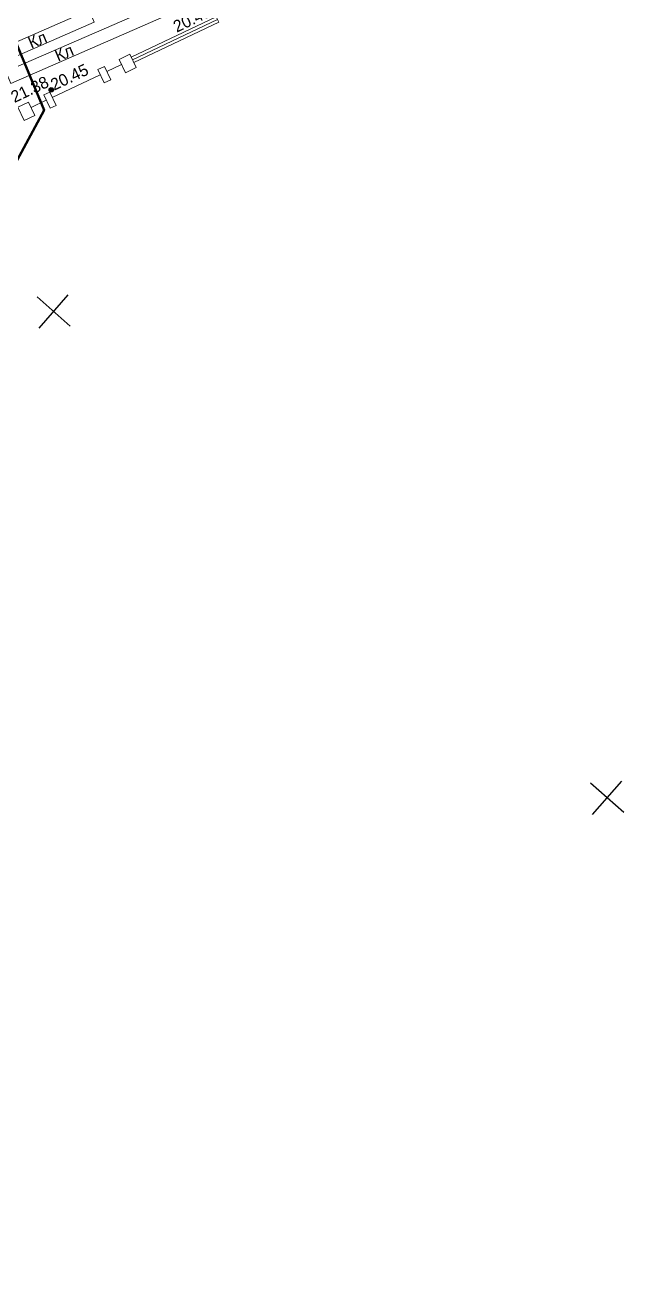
# Model space of a CAD drawing. Header units: millimetres. Extents: x -2893842 to -949497, y -1203244 to 262218.
# Drawn here: x -1926468 to -1885849, y -781114 to -695531 of the extents above; entities that cross this region are included whole.
import ezdxf

# ---------------------------------------------------------------- set-up
doc = ezdxf.new("R2010")
doc.units = ezdxf.units.MM
doc.layers.get('0').update_dxf_attribs({"lineweight": 5})
for name, color, linetype in [('!!!_ Размеры', 7, 'Continuous'), ('02_сетка', 253, 'Continuous'), ('06_Инженерно-технические сооружения', 253, 'Continuous'), ('14_Ограждения', 253, 'Continuous'), ('61_Отметки высоты поверхности', 253, 'Continuous'), ('65_Границы', 253, 'Continuous')]:
    doc.layers.add(name, color=color, linetype=linetype)
doc.styles.add('LIKE17', font='d431.shx')
doc.styles.add('LIKE36', font='pragmai.shx')
doc.linetypes.add('g5_472', pattern='A,0,-4,[25,GUGK_2005.shx,S=0.4,R=0,X=0,Y=-0.2],0', length=4)

# ---------------------------------------------------------------- blocks, each defined once
blk = doc.blocks.new('g5_330')
blk.add_hatch(color=0).paths.add_polyline_path([(-0.15, 0, 1), (0.15, 0, 1)])
at = {"color": 0}
blk.add_circle((0, 0), 0.15, dxfattribs=at)
blk = doc.blocks.new('Топо_07.04.17')
at = {"layer": '02_сетка', "color": 3, "linetype": 'Continuous'}
for p, q in [((-65490, -599636), (-63269, -597620)), ((-63371, -599739), (-65388, -597517)), ((-31886, -636660), (-29665, -634643)), ((-29767, -636762), (-31783, -634541))]:
    blk.add_line(p, q, dxfattribs=at)
at = {"layer": '06_Инженерно-технические сооружения', "color": 7, "linetype": 'Continuous', "lineweight": 20}
for points in [[(-65517, -582928), (-65775, -582087), (-52556, -578029), (-52298, -578871)], [(-65864, -581416), (-66124, -580575), (-59688, -578589), (-59429, -579430)]]:
    blk.add_lwpolyline(points, close=True, dxfattribs=at)
at = {"layer": '14_Ограждения', "color": 7, "linetype": 'Continuous', "lineweight": 20}
for points in [[(-57077, -582460), (-57142, -582271), (-57207, -582082), (-51161, -580021), (-51096, -580211), (-51032, -580400)], [(-57710, -583083), (-58033, -582137), (-57276, -581879), (-56953, -582825)], [(-59235, -583603), (-59558, -582656), (-59085, -582495), (-58762, -583442)], [(-65224, -584587), (-64466, -584329), (-64144, -585276), (-64901, -585534)], [(-63066, -584909), (-63389, -583962), (-62963, -583817), (-62640, -584763)]]:
    blk.add_lwpolyline(points, close=True, dxfattribs=at)
at = {"layer": '14_Ограждения', "color": 7, "linetype": 'g5_472', "lineweight": 20}
blk.add_lwpolyline([(-51096, -580211), (-57142, -582271)], dxfattribs=at)
at = {"layer": '14_Ограждения', "color": 7, "linetype": 'Continuous', "lineweight": 20}
for points in [[(-58958, -582866), (-57907, -582507)], [(-62837, -584188), (-59432, -583027)], [(-64340, -584700), (-63263, -584333)]]:
    blk.add_lwpolyline(points, dxfattribs=at)
at = {"layer": '65_Границы', "color": 1, "linetype": 'Continuous', "lineweight": 50}
blk.add_polyline3d([(-68141, -568892, -67200), (-63484, -584979, -67200), (-94023, -628821, -67200), (-94482, -691218, -67200), (-97973, -697450, -67200), (-107119, -714628, -67200), (-108606, -731448, -67200), (-118235, -727705, -67200), (-143139, -722666, -67200), (-181230, -722667, -67200)], dxfattribs=at)
at = {"layer": '61_Отметки высоты поверхности', "color": 7, "linetype": 'Continuous', "lineweight": 20, "xscale": 999.9999999999995, "yscale": 999.9999999999995, "zscale": 999.9999999999995, "rotation": 43.98139083737546}
blk.add_blockref('g5_330', (-62846, -583671, -67200), dxfattribs=at)
at = {"layer": '06_Инженерно-технические сооружения', "color": 7, "linetype": 'Continuous', "lineweight": 15, "style": 'LIKE36'}
for p in [(-63886, -580757, -67200), (-62177, -581838, -67200)]:
    blk.add_text('Кл', height=800, rotation=16.37753, dxfattribs=at).set_placement(p)
at = {"layer": '61_Отметки высоты поверхности', "color": 7, "linetype": 'Continuous', "lineweight": 15, "style": 'LIKE17'}
for s, p in [('20.45', (-53944, -580779, -46700)), ('21.38', (-65433, -584285, -46700)), ('20.45', (-62663, -583759, -46700))]:
    blk.add_text(s, height=800, rotation=18.90714, dxfattribs=at).set_placement(p)

msp = doc.modelspace()

# ---------------------------------------------------------------- linework, layer by layer
at = {"layer": '65_Границы', "color": 1, "linetype": 'Continuous', "lineweight": 50}
msp.add_polyline3d([(-1931627.427, -685824.80706, -67199.99998), (-1925186.53254, -701284.54117, -67199.99998), (-1950589.88694, -748289.23865, -67199.99998), (-1944013.15501, -810340.17415, -67199.99998), (-1946779.81002, -816926.13043, -67199.99998), (-1953931.06756, -835025.84633, -67199.99998), (-1953513.08672, -851905.79573, -67199.99998), (-1963502.97784, -849272.28565, -67199.99998), (-1988815.80759, -847071.50168, -67199.99998), (-2026663.73284, -851366.28396, -67199.99998)], dxfattribs=at)

# ---------------------------------------------------------------- block references
at = {"layer": '!!!_ Размеры', "color": 1, "lineweight": 0, "rotation": 6.471407436947433}
msp.add_blockref('Топо_07.04.17', (-1928038.79367, -112877.83782), dxfattribs=at)

doc.saveas('drawing.dxf')
